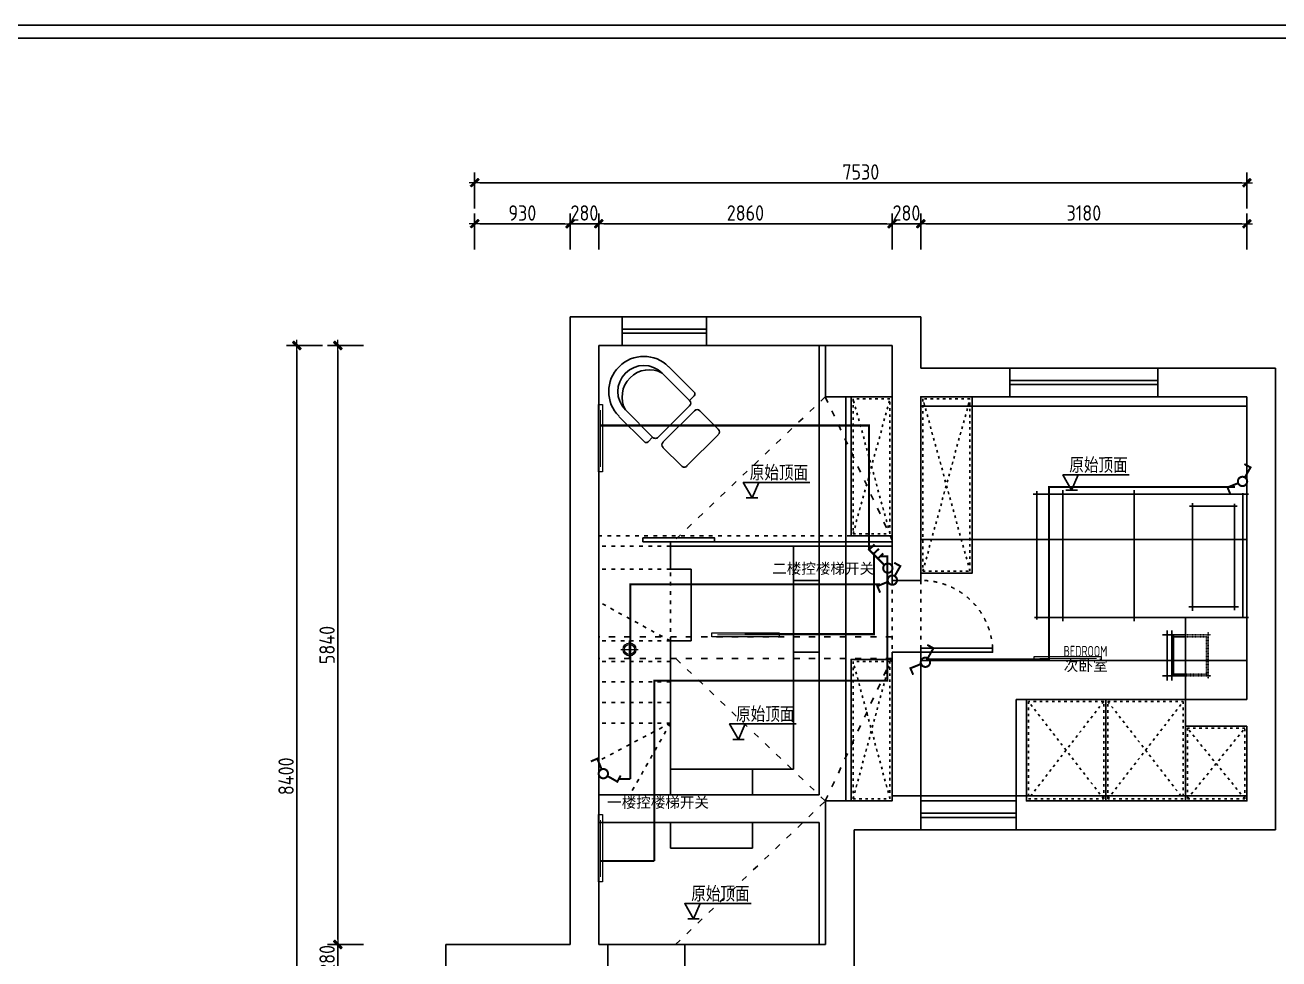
# Model space of a CAD drawing. Header units: millimetres. Extents: x -58733 to 427521, y -235734 to 553534.
# Drawn here: x 299084 to 311309, y -215198 to -206094 of the extents above; entities that cross this region are included whole.
import ezdxf

# ---------------------------------------------------------------- set-up
doc = ezdxf.new("R2010")
doc.units = ezdxf.units.MM
doc.linetypes.add('ACAD_ISO02W100', pattern=[15, 12, -3])
doc.linetypes.add('ACAD_ISO03W100', pattern=[30, 12, -18])
for name, color, linetype in [('00-墙体', 7, 'Continuous'), ('02-活动家具', 1, 'Continuous'), ('ZL文字', 2, 'Continuous'), ('图框', 251, 'Continuous')]:
    doc.layers.add(name, color=color, linetype=linetype)
for name, color, linetype, lineweight in [('P★10 文字说明', 32, 'Continuous', 0), ('墙体', 7, 'Continuous', 30), ('家具外线', 1, 'Continuous', 20), ('顶-灯具', 1, 'Continuous', 5)]:
    doc.layers.add(name, color=color, linetype=linetype, lineweight=lineweight)
doc.styles.add('-仿宋_GB2312', font='simsun.ttc', dxfattribs={"width": 0.8})
doc.styles.add('CCD_DIM', font='ARCHS.SHX')
doc.styles.get("Standard").update_dxf_attribs({"font": 'simsun.ttc'})
doc.styles.add('编号', font='ARCHSTYL.SHX', dxfattribs={"width": 0.8})
doc.dimstyles.new('海龍1：50', dxfattribs={"dimscale": 50, "dimtxt": 3, "dimasz": 1, "dimexe": 2, "dimexo": 2, "dimgap": 0.6, "dimtad": 1, "dimdec": 0, "dimrnd": 5, "dimdsep": 46, "dimtxsty": 'CCD_DIM', "dimblk": 'WS-cj', "dimcen": 1, "dimclrd": 242, "dimclre": 242, "dimclrt": 2, "dimadec": 0, "dimazin": 2, "dimtfac": 1, "dimtdec": 0, "dimtix": 1, "dimtmove": 2, "dimatfit": 3, "dimldrblk": 'CCD_Leader_Arrow', "dimfxl": 5, "dimfxlon": 1, "dimtolj": 1, "dimarcsym": 0})

# ---------------------------------------------------------------- blocks, each defined once
blk = doc.blocks.new('图框1比60')
at = {"layer": '图框', "color": 121}
blk.add_line((186038, 61389), (161670, 61389), dxfattribs=at)
at = {"layer": '图框', "color": 8}
blk.add_line((161809, 61249), (185898, 61249), dxfattribs=at)
blk = doc.blocks.new('zw$DBEA')
for p, q in [((2102, 1237), (0, 1237)), ((36, 1266), (36, 20)), ((36, 1253), (36, 16)), ((2045, 30), (2045, 1248)), ((2086, 1253), (2086, 16)), ((16, 37), (2102, 37))]:
    blk.add_line(p, q)
at = {"color": 251}
for p, q in [((292, 1277), (292, 0)), ((987, 1277), (987, 0)), ((1526, 1121), (1990, 1121)), ((1556, 100), (1556, 1149)), ((1966, 1144), (1966, 106)), ((2003, 139), (1520, 139))]:
    blk.add_line(p, q, dxfattribs=at)
blk = doc.blocks.new('A$C2EBB641D')
for p, q in [((533, 667), (200, 667)), ((267, 733), (267, 0)), ((333, 733), (333, 0)), ((200, 67), (533, 67))]:
    blk.add_line(p, q)
at = {"color": 251}
for p, q in [((533, 640), (347, 640)), ((360, 653), (360, 80)), ((347, 93), (533, 93))]:
    blk.add_line(p, q, dxfattribs=at)
at = {"color": 250, "linetype": 'ACAD_ISO03W100', "ltscale": 0.1}
for p, q in [((907, 667), (533, 667)), ((853, 640), (533, 640)), ((840, 80), (840, 653)), ((867, 27), (867, 707)), ((533, 93), (853, 93)), ((533, 67), (907, 67))]:
    blk.add_line(p, q, dxfattribs=at)
blk = doc.blocks.new('zw$DCE2')
for p, q in [((316, 1068), (11, 763)), ((550, 889), (370, 1068)), ((550, 835), (244, 530)), ((597, 788), (291, 483)), ((651, 788), (695, 833)), ((979, 585), (731, 833)), ((11, 709), (191, 530)), ((291, 429), (246, 384)), ((246, 349), (495, 100)), ((246, 349), (375, 220))]:
    blk.add_line(p, q)
at = {"color": 251}
for p, q in [((916, 522), (651, 788)), ((291, 429), (557, 163)), ((291, 429), (382, 338))]:
    blk.add_line(p, q, dxfattribs=at)
for centre, radius, start, end in [((343, 1041), 38.1, 45, 135), ((523, 862), 38.1, 315, 45), ((38, 736), 38.1, 135, 225), ((624, 761), 38.1, 45, 135), ((713, 815), 25, 45, 135), ((217, 557), 38.1, 225, 315), ((737, 342), 342, 225, 45), ((264, 366), 25, 135, 225), ((318, 456), 38.1, 135, 225)]:
    blk.add_arc(centre, radius, start, end)
for centre, radius, start, end in [((737, 342), 254, 225, 45), ((684, 395), 265, 241.2602, 28.7398)]:
    blk.add_arc(centre, radius, start, end, dxfattribs=at)
blk = doc.blocks.new('WS-cj')
blk.add_hatch(color=1).paths.add_polyline_path([(0.59, 0.82), (-0.82, -0.59), (-0.59, -0.82), (0.82, 0.59)])
at = {"color": 1, "linetype": 'ByBlock', "lineweight": 0}
for p, q in [((-1.1, 0), (0, 0)), ((0, 0), (1.1, 0))]:
    blk.add_line(p, q, dxfattribs=at)
at = {"color": 1}
blk.add_lwpolyline([(0.59, 0.82), (-0.82, -0.59), (-0.59, -0.82), (0.82, 0.59)], close=True, dxfattribs=at)
blk = doc.blocks.new('*D1204')
at = {"color": 242, "lineweight": -2}
for p, q in [((165430, -208281), (165430, -207931)), ((166360, -208281), (166360, -207931)), ((165480, -208031), (166310, -208031))]:
    blk.add_line(p, q, dxfattribs=at)
at = {"layer": 'Defpoints', "color": 0}
for p in [(166360, -208031), (165430, -208431), (166360, -208431)]:
    blk.add_point(p, dxfattribs=at)
at = {"color": 242, "linetype": 'ByBlock', "lineweight": -2, "xscale": 50, "yscale": 50, "zscale": 50, "rotation": 180}
blk.add_blockref('WS-cj', (165430, -208031), dxfattribs=at)
at = {"color": 242, "linetype": 'ByBlock', "lineweight": -2, "xscale": 50, "yscale": 50, "zscale": 50}
blk.add_blockref('WS-cj', (166360, -208031), dxfattribs=at)
at = {"color": 2, "insert": (165895, -207926), "char_height": 150, "attachment_point": 5, "style": 'CCD_DIM'}
blk.add_mtext('\\A1;930', dxfattribs=at)
blk = doc.blocks.new('CCD_Leader_Arrow')
at = {"color": 1, "linetype": 'ByBlock'}
blk.add_line((0, 0), (-1, 0), dxfattribs=at)
for points in [[(-0.86, 0.67), (-0.6, 0.85), (-0.24, 0), (0, 0)], [(-0.86, -0.67), (-0.6, -0.85), (-0.24, 0), (0, 0)]]:
    blk.add_solid(points, dxfattribs=at)
blk = doc.blocks.new('*D1205')
at = {"color": 242, "lineweight": -2}
for p, q in [((166360, -208281), (166360, -207931)), ((166640, -208281), (166640, -207931)), ((166310, -208031), (166260, -208031)), ((166360, -208031), (166640, -208031)), ((166690, -208031), (166740, -208031))]:
    blk.add_line(p, q, dxfattribs=at)
at = {"layer": 'Defpoints', "color": 0}
for p in [(166640, -208031), (166360, -208431), (166640, -208431)]:
    blk.add_point(p, dxfattribs=at)
at = {"color": 242, "linetype": 'ByBlock', "lineweight": -2, "xscale": 50, "yscale": 50, "zscale": 50}
blk.add_blockref('WS-cj', (166360, -208031), dxfattribs=at)
at = {"color": 242, "linetype": 'ByBlock', "lineweight": -2, "xscale": 50, "yscale": 50, "zscale": 50, "rotation": 180}
blk.add_blockref('WS-cj', (166640, -208031), dxfattribs=at)
at = {"color": 2, "insert": (166500, -207926), "char_height": 150, "attachment_point": 5, "style": 'CCD_DIM'}
blk.add_mtext('\\A1;280', dxfattribs=at)
blk = doc.blocks.new('*D1206')
at = {"color": 242, "lineweight": -2}
for p, q in [((166640, -208281), (166640, -207931)), ((169500, -208281), (169500, -207931)), ((166690, -208031), (169450, -208031))]:
    blk.add_line(p, q, dxfattribs=at)
at = {"layer": 'Defpoints', "color": 0}
for p in [(169500, -208031), (166640, -208431), (169500, -208431)]:
    blk.add_point(p, dxfattribs=at)
at = {"color": 242, "linetype": 'ByBlock', "lineweight": -2, "xscale": 50, "yscale": 50, "zscale": 50, "rotation": 180}
blk.add_blockref('WS-cj', (166640, -208031), dxfattribs=at)
at = {"color": 242, "linetype": 'ByBlock', "lineweight": -2, "xscale": 50, "yscale": 50, "zscale": 50}
blk.add_blockref('WS-cj', (169500, -208031), dxfattribs=at)
at = {"color": 2, "insert": (168070, -207926), "char_height": 150, "attachment_point": 5, "style": 'CCD_DIM'}
blk.add_mtext('\\A1;2860', dxfattribs=at)
blk = doc.blocks.new('*D1207')
at = {"color": 242, "lineweight": -2}
for p, q in [((169500, -208281), (169500, -207931)), ((169780, -208281), (169780, -207931)), ((169450, -208031), (169400, -208031)), ((169500, -208031), (169780, -208031)), ((169830, -208031), (169880, -208031))]:
    blk.add_line(p, q, dxfattribs=at)
at = {"layer": 'Defpoints', "color": 0}
for p in [(169780, -208031), (169500, -208431), (169780, -208431)]:
    blk.add_point(p, dxfattribs=at)
at = {"color": 242, "linetype": 'ByBlock', "lineweight": -2, "xscale": 50, "yscale": 50, "zscale": 50}
blk.add_blockref('WS-cj', (169500, -208031), dxfattribs=at)
at = {"color": 242, "linetype": 'ByBlock', "lineweight": -2, "xscale": 50, "yscale": 50, "zscale": 50, "rotation": 180}
blk.add_blockref('WS-cj', (169780, -208031), dxfattribs=at)
at = {"color": 2, "insert": (169640, -207926), "char_height": 150, "attachment_point": 5, "style": 'CCD_DIM'}
blk.add_mtext('\\A1;280', dxfattribs=at)
blk = doc.blocks.new('*D1208')
at = {"color": 242, "lineweight": -2}
for p, q in [((169780, -208281), (169780, -207931)), ((172960, -208281), (172960, -207931)), ((169830, -208031), (172910, -208031))]:
    blk.add_line(p, q, dxfattribs=at)
at = {"layer": 'Defpoints', "color": 0}
for p in [(172960, -208031), (169780, -208431), (172960, -208431)]:
    blk.add_point(p, dxfattribs=at)
at = {"color": 242, "linetype": 'ByBlock', "lineweight": -2, "xscale": 50, "yscale": 50, "zscale": 50, "rotation": 180}
blk.add_blockref('WS-cj', (169780, -208031), dxfattribs=at)
at = {"color": 242, "linetype": 'ByBlock', "lineweight": -2, "xscale": 50, "yscale": 50, "zscale": 50}
blk.add_blockref('WS-cj', (172960, -208031), dxfattribs=at)
at = {"color": 2, "insert": (171370, -207926), "char_height": 150, "attachment_point": 5, "style": 'CCD_DIM'}
blk.add_mtext('\\A1;3180', dxfattribs=at)
blk = doc.blocks.new('*D1209')
at = {"color": 242, "lineweight": -2}
for p, q in [((165430, -207881), (165430, -207531)), ((172960, -207881), (172960, -207531)), ((165480, -207631), (172910, -207631))]:
    blk.add_line(p, q, dxfattribs=at)
at = {"layer": 'Defpoints', "color": 0}
for p in [(172960, -207631), (165430, -208431), (172960, -208431)]:
    blk.add_point(p, dxfattribs=at)
at = {"color": 242, "linetype": 'ByBlock', "lineweight": -2, "xscale": 50, "yscale": 50, "zscale": 50, "rotation": 180}
blk.add_blockref('WS-cj', (165430, -207631), dxfattribs=at)
at = {"color": 242, "linetype": 'ByBlock', "lineweight": -2, "xscale": 50, "yscale": 50, "zscale": 50}
blk.add_blockref('WS-cj', (172960, -207631), dxfattribs=at)
at = {"color": 2, "insert": (169195, -207526), "char_height": 150, "attachment_point": 5, "style": 'CCD_DIM'}
blk.add_mtext('\\A1;7530', dxfattribs=at)
blk = doc.blocks.new('*D1216')
at = {"color": 242, "lineweight": -2}
for p, q in [((164346, -209218), (163996, -209218)), ((164096, -209268), (164096, -215008)), ((164346, -215058), (163996, -215058))]:
    blk.add_line(p, q, dxfattribs=at)
at = {"layer": 'Defpoints', "color": 0}
for p in [(164496, -209218), (164096, -215058), (164496, -215058)]:
    blk.add_point(p, dxfattribs=at)
at = {"color": 242, "linetype": 'ByBlock', "lineweight": -2, "xscale": 50, "yscale": 50, "zscale": 50}
for p, rotation in [((164096, -209218), 90), ((164096, -215058), 270)]:
    blk.add_blockref('WS-cj', p, dxfattribs=dict(at, rotation=rotation))
at = {"color": 2, "insert": (163991, -212138), "char_height": 150, "attachment_point": 5, "rotation": 90, "style": 'CCD_DIM'}
blk.add_mtext('\\A1;5840', dxfattribs=at)
blk = doc.blocks.new('*D1217')
at = {"color": 242, "lineweight": -2}
for p, q in [((164096, -215008), (164096, -214958)), ((164346, -215058), (163996, -215058)), ((164096, -215058), (164096, -215338)), ((164346, -215338), (163996, -215338)), ((164096, -215388), (164096, -215438))]:
    blk.add_line(p, q, dxfattribs=at)
at = {"layer": 'Defpoints', "color": 0}
for p in [(164496, -215058), (164096, -215338), (164496, -215338)]:
    blk.add_point(p, dxfattribs=at)
at = {"color": 242, "linetype": 'ByBlock', "lineweight": -2, "xscale": 50, "yscale": 50, "zscale": 50}
for p, rotation in [((164096, -215058), 270), ((164096, -215338), 90)]:
    blk.add_blockref('WS-cj', p, dxfattribs=dict(at, rotation=rotation))
at = {"color": 2, "insert": (163991, -215198), "char_height": 150, "attachment_point": 5, "rotation": 90, "style": 'CCD_DIM'}
blk.add_mtext('\\A1;280', dxfattribs=at)
blk = doc.blocks.new('*D1219')
at = {"color": 242, "lineweight": -2}
for p, q in [((163946, -209218), (163596, -209218)), ((163696, -209268), (163696, -217568)), ((163946, -217618), (163596, -217618))]:
    blk.add_line(p, q, dxfattribs=at)
at = {"layer": 'Defpoints', "color": 0}
for p in [(164496, -209218), (163696, -217618), (164496, -217618)]:
    blk.add_point(p, dxfattribs=at)
at = {"color": 242, "linetype": 'ByBlock', "lineweight": -2, "xscale": 50, "yscale": 50, "zscale": 50}
for p, rotation in [((163696, -209218), 90), ((163696, -217618), 270)]:
    blk.add_blockref('WS-cj', p, dxfattribs=dict(at, rotation=rotation))
at = {"color": 2, "insert": (163591, -213418), "char_height": 150, "attachment_point": 5, "rotation": 90, "style": 'CCD_DIM'}
blk.add_mtext('\\A1;8400', dxfattribs=at)
blk = doc.blocks.new('G$CBA1DC7EE')
at = {"layer": 'ZL文字', "color": 4}
blk.add_line((21.9, 0), (104.2, 0), dxfattribs=at)
blk.add_lwpolyline([(477.4, 110.6), (0, 110.6), (63.1, 0), (111.2, 110.6)], dxfattribs=at)
blk = doc.blocks.new('G$C86D6395D')
at = {"layer": '顶-灯具', "color": 1}
for p, q in [((85, 0), (85, 175)), ((0, 87), (169, 87))]:
    blk.add_line(p, q, dxfattribs=at)
blk.add_ellipse((85, 87), major_axis=(-0.2, 62.8), ratio=1, start_param=4.709425, end_param=10.99261, dxfattribs=at)
at = {"layer": '顶-灯具', "color": 251}
blk.add_ellipse((85, 87), major_axis=(-0.1, 48.9), ratio=1, start_param=4.711289314510791, end_param=10.99447462169037, dxfattribs=at)
blk = doc.blocks.new('开关-3')
at = {"color": 2, "const_width": 20}
for points in [[(-115, -10), (37, 140), (88, 84)], [(-46, 48), (0, 0)], [(0, 91), (46, 42)]]:
    blk.add_lwpolyline(points, dxfattribs=at)
blk.add_lwpolyline([(-154, 1, -1), (-137, -89, -1)], format="xyb", close=True, dxfattribs=at)
blk = doc.blocks.new('rfgdf')
at = {"color": 2, "const_width": 20}
for points in [[(256742, -10810), (256772, -10701), (256705, -10684)], [(256747, -10896), (256791, -11000), (256854, -10972)]]:
    blk.add_lwpolyline(points, dxfattribs=at)
for points in [[(256773, -10840, 1), (256686, -10868, 1)], [(256704, -10892, 1), (256755, -10816, 1)]]:
    blk.add_lwpolyline(points, format="xyb", close=True, dxfattribs=at)
blk = doc.blocks.new('家具哈哈')
for p, q in [((166359.6, -215058.4), (166359.6, -208938.4)), ((166869.6, -208938.4), (166359.6, -208938.4)), ((166869.6, -209218.4), (166869.6, -208938.4)), ((167689.6, -209218.4), (167689.6, -208938.4)), ((167689.6, -208938.4), (169779.6, -208938.4)), ((169779.6, -209438.4), (169779.6, -208938.4)), ((166639.6, -215058.4), (166639.6, -209218.4)), ((166639.6, -209218.4), (166869.6, -209218.4)), ((167689.6, -209218.4), (169499.6, -209218.4)), ((168849.6, -209218.4), (168849.6, -209718.4)), ((169499.6, -209218.4), (169499.6, -211508.4)), ((169779.6, -209438.4), (170649.6, -209438.4)), ((170649.6, -209718.4), (170649.6, -209438.4)), ((172089.6, -209718.4), (172089.6, -209438.4)), ((172089.6, -209438.4), (173239.6, -209438.4)), ((173239.6, -213938.4), (173239.6, -209438.4)), ((168849.6, -209718.4), (169499.6, -209718.4)), ((169779.6, -211508.4), (169779.6, -209718.4)), ((169779.6, -209718.4), (170649.6, -209718.4)), ((172089.6, -209718.4), (172959.6, -209718.4)), ((172959.6, -212668.4), (172959.6, -209718.4)), ((169499.6, -211508.4), (169779.6, -211508.4)), ((169499.6, -212208.4), (169779.6, -212208.4)), ((169499.6, -212208.4), (169499.6, -213658.4)), ((169779.6, -212208.4), (169779.6, -213938.4)), ((170709.6, -212668.4), (170709.6, -213938.4)), ((170809.6, -212668.4), (170709.6, -212668.4)), ((170809.6, -212668.4), (170809.6, -213658.4)), ((172359.6, -212668.4), (172959.6, -212668.4)), ((172359.6, -212928.4), (172359.6, -212668.4)), ((172359.6, -212928.4), (172959.6, -212928.4)), ((172959.6, -212928.4), (172959.6, -213658.4)), ((169499.6, -213658.4), (168849.6, -213658.4)), ((168849.6, -213658.4), (168849.6, -215058.4)), ((170809.6, -213658.4), (172959.6, -213658.4)), ((169129.6, -213938.4), (169129.6, -217898.4)), ((169129.6, -213938.4), (169779.6, -213938.4)), ((170709.6, -213938.4), (173239.6, -213938.4)), ((165149.6, -217898.4), (165149.6, -215058.4)), ((166359.6, -215058.4), (165149.6, -215058.4)), ((166729.6, -215058.4), (166639.6, -215058.4)), ((166729.6, -215058.4), (166729.6, -215368.4)), ((168849.6, -215058.4), (167479.6, -215058.4)), ((167479.6, -215058.4), (167479.6, -215338.4))]:
    blk.add_line(p, q)
at = {"color": 12}
for p, q in [((166869.6, -208938.4), (167689.6, -208938.4)), ((166869.6, -209218.4), (167689.6, -209218.4)), ((170649.6, -209438.4), (172089.6, -209438.4)), ((170649.6, -209718.4), (172089.6, -209718.4)), ((169779.6, -213658.4), (170709.6, -213658.4)), ((169779.6, -213938.4), (170709.6, -213938.4))]:
    blk.add_line(p, q, dxfattribs=at)
at = {"layer": '00-墙体', "color": 42}
for p, q in [((166869.6, -209058.4), (167689.6, -209058.4)), ((166869.6, -209098.4), (167689.6, -209098.4)), ((170649.6, -209558.4), (172089.6, -209558.4)), ((170649.6, -209598.4), (172089.6, -209598.4)), ((169779.6, -213778.4), (170709.6, -213778.4)), ((169779.6, -213818.4), (170709.6, -213818.4))]:
    blk.add_line(p, q, dxfattribs=at)
at = {"layer": '02-活动家具', "color": 8, "ltscale": 3}
for p, q in [((168789.6, -209218.4), (168789.6, -213598.4)), ((169049.6, -209718.4), (169049.6, -213658.4)), ((168539.6, -211173.4), (168539.6, -213348.4)), ((168789.6, -211508.4), (168539.6, -211508.4)), ((168789.6, -212208.4), (168539.6, -212208.4)), ((168539.6, -213348.4), (167339.6, -213348.4)), ((168139.6, -213348.4), (168139.6, -213598.4)), ((168789.6, -213598.4), (166639.6, -213598.4)), ((168789.6, -213868.4), (166639.6, -213868.4)), ((167339.6, -213868.4), (167339.6, -214118.4)), ((168139.6, -213868.4), (168139.6, -214118.4)), ((168789.6, -213868.4), (168789.6, -215058.4)), ((168139.6, -214118.4), (167339.6, -214118.4))]:
    blk.add_line(p, q, dxfattribs=at)
at = {"layer": '02-活动家具', "color": 251, "linetype": 'ACAD_ISO03W100', "ltscale": 2}
for p, q in [((169119.6, -211053.4), (169479.6, -209738.4)), ((169479.6, -211053.4), (169119.6, -209738.4)), ((169799.6, -211418.4), (170259.6, -209738.4)), ((170259.6, -211418.4), (169799.6, -209738.4)), ((169119.6, -213638.4), (169479.6, -212298.4)), ((169479.6, -213638.4), (169119.6, -212298.4)), ((171563.2, -213638.4), (170829.6, -212688.4)), ((171563.2, -212688.4), (170829.6, -213638.4)), ((171603.2, -213638.4), (172339.6, -212688.4)), ((171603.2, -212688.4), (172339.6, -213638.4)), ((172379.6, -213638.4), (172939.6, -212948.4)), ((172939.6, -213638.4), (172379.6, -212948.4))]:
    blk.add_line(p, q, dxfattribs=at)
at = {"layer": '02-活动家具', "color": 8, "linetype": 'ACAD_ISO03W100', "ltscale": 3}
for p, q in [((169099.6, -211073.4), (166639.6, -211073.4)), ((169499.6, -211173.4), (166639.6, -211173.4)), ((167339.6, -211398.4), (166639.6, -211398.4)), ((167339.6, -212098.4), (167339.6, -211398.4)), ((169499.6, -211508.4), (169499.6, -212208.4)), ((169779.6, -211508.4), (169779.6, -212208.4)), ((167339.6, -212098.4), (166639.6, -211717.1)), ((167339.6, -212098.4), (166639.6, -212098.4)), ((167339.6, -212298.4), (166639.6, -212298.4)), ((167339.6, -212498.4), (166639.6, -212498.4)), ((167339.6, -212698.4), (166639.6, -212698.4)), ((167339.6, -212898.4), (166639.6, -212898.4)), ((167339.6, -212898.4), (166639.6, -213267.3)), ((167339.6, -212898.4), (166943.5, -213598.4))]:
    blk.add_line(p, q, dxfattribs=at)
at = {"layer": '02-活动家具'}
for p, q in [((167339.6, -211398.4), (167339.6, -211173.4)), ((167339.6, -211398.4), (167539.6, -211398.4)), ((167539.6, -211398.4), (167539.6, -212098.4)), ((172359.6, -212668.4), (172359.6, -211868.4)), ((167339.6, -213598.4), (167339.6, -212098.4)), ((167539.6, -212098.4), (167339.6, -212098.4)), ((166639.6, -213598.4), (167339.6, -213598.4))]:
    blk.add_line(p, q, dxfattribs=at)
for points in [[(169499.6, -209718.4), (169099.6, -209718.4), (169099.6, -211073.4), (169499.6, -211073.4)], [(170279.6, -209718.4), (169779.6, -209718.4), (169779.6, -211438.4), (170279.6, -211438.4)], [(167069.9, -211133.4), (167769.9, -211133.4), (167769.9, -211093.4), (167069.9, -211093.4)], [(167339.6, -211173.4), (168789.6, -211173.4), (168789.6, -211133.4), (167339.6, -211133.4)], [(168789.6, -211173.4), (169499.6, -211173.4), (169499.6, -211133.4), (168789.6, -211133.4)], [(169779.6, -212208.4), (170479.6, -212208.4), (170479.6, -212168.4), (169779.6, -212168.4)], [(169499.6, -212278.4), (169099.6, -212278.4), (169099.6, -213658.4), (169499.6, -213658.4)], [(170809.6, -212668.4), (170809.6, -213658.4), (171583.2, -213658.4), (171583.2, -212668.4)], [(172359.6, -212668.4), (172359.6, -213658.4), (171583.2, -213658.4), (171583.2, -212668.4)], [(172959.6, -212928.4), (172359.6, -212928.4), (172359.6, -213658.4), (172959.6, -213658.4)]]:
    blk.add_lwpolyline(points, close=True, dxfattribs=at)
at = {"layer": '02-活动家具', "color": 251, "linetype": 'ACAD_ISO03W100', "ltscale": 2}
for points in [[(169479.6, -209738.4), (169119.6, -209738.4), (169119.6, -211053.4), (169479.6, -211053.4)], [(170259.6, -209738.4), (169799.6, -209738.4), (169799.6, -211418.4), (170259.6, -211418.4)], [(169479.6, -212298.4), (169119.6, -212298.4), (169119.6, -213638.4), (169479.6, -213638.4)], [(170829.6, -212688.4), (170829.6, -213638.4), (171563.2, -213638.4), (171563.2, -212688.4)], [(172339.6, -212688.4), (172339.6, -213638.4), (171603.2, -213638.4), (171603.2, -212688.4)], [(172939.6, -212948.4), (172379.6, -212948.4), (172379.6, -213638.4), (172939.6, -213638.4)]]:
    blk.add_lwpolyline(points, close=True, dxfattribs=at)
at = {"layer": '02-活动家具', "color": 8, "linetype": 'ACAD_ISO03W100', "ltscale": 3}
blk.add_arc((169784, -212204.9), 696.6, 3.00691, 90.36246, dxfattribs=at)
at = {"layer": '02-活动家具', "rotation": 180}
blk.add_blockref('zw$DCE2', (167816.3, -209324.3), dxfattribs=at)
at = {"layer": '02-活动家具'}
blk.add_blockref('zw$DBEA', (170874, -211905.7), dxfattribs=at)
at = {"layer": '02-活动家具', "xscale": -0.6666666666669698, "yscale": 0.6666666666669698, "zscale": 0.6666666666669698, "rotation": 179.9999999999995}
blk.add_blockref('A$C2EBB641D', (172004, -211994.9), dxfattribs=at)
at = {"layer": 'P★10 文字说明', "insert": (171172.4, -212146.3), "char_height": 105, "attachment_point": 1, "line_spacing_factor": 0.8, "style": '编号'}
blk.add_mtext('BEDROOM\\P{\\W1;\\f宋体|b0|i0|c134|p2;次卧室}', dxfattribs=at)
for base, p1, p2, picture, middle in [((172959.6, -207630.5), (165429.6, -208430.5), (172959.6, -208430.5), '*D1209', (169194.6, -207525.5)), ((166359.6, -208030.5), (165429.6, -208430.5), (166359.6, -208430.5), '*D1204', (165894.6, -207925.5)), ((166639.6, -208030.5), (166359.6, -208430.5), (166639.6, -208430.5), '*D1205', (166499.6, -207925.5)), ((169499.6, -208030.5), (166639.6, -208430.5), (169499.6, -208430.5), '*D1206', (168069.6, -207925.5)), ((169779.6, -208030.5), (169499.6, -208430.5), (169779.6, -208430.5), '*D1207', (169639.6, -207925.5)), ((172959.6, -208030.5), (169779.6, -208430.5), (172959.6, -208430.5), '*D1208', (171369.6, -207925.5))]:
    dim = blk.add_linear_dim(base=base, p1=p1, p2=p2, dimstyle='海龍1：50')
    dim.commit()
    dim.dimension.update_dxf_attribs({"geometry": picture, "text_midpoint": middle})
for base, p1, p2, picture, middle in [((163695.7, -217618.4), (164495.7, -209218.4), (164495.7, -217618.4), '*D1219', (163590.7, -213418.4)), ((164095.7, -215058.4), (164495.7, -209218.4), (164495.7, -215058.4), '*D1216', (163990.7, -212138.4)), ((164095.7, -215338.4), (164495.7, -215058.4), (164495.7, -215338.4), '*D1217', (163990.7, -215198.4))]:
    dim = blk.add_linear_dim(base=base, p1=p1, p2=p2, angle=90, dimstyle='海龍1：50')
    dim.commit()
    dim.dimension.update_dxf_attribs({"geometry": picture, "text_midpoint": middle})
blk = doc.blocks.new('家具布置图2')
at = {"color": 251}
for p, q in [((238798, -209808), (241978, -209808)), ((238798, -211108), (241978, -211108)), ((238798, -212288), (241978, -212288)), ((238518, -213608), (241978, -213608))]:
    blk.add_line(p, q, dxfattribs=at)
at = {"color": 1}
blk.add_line((235748, -215058), (236498, -215058), dxfattribs=at)
at = {"layer": '00-墙体', "color": 8, "linetype": 'ACAD_ISO03W100', "ltscale": 5}
for p, q in [((237868, -209718), (236408, -211108)), ((237868, -209718), (238518, -211108)), ((238518, -212058), (235658, -212058)), ((238518, -212268), (235658, -212268)), ((237868, -213658), (236408, -212268)), ((237868, -213658), (238518, -212268)), ((236408, -215058), (237868, -213658))]:
    blk.add_line(p, q, dxfattribs=at)
at = {"layer": '顶-灯具', "color": 1}
for points in [[(235697, -209793), (235697, -210448), (235658, -210448), (235658, -209793)], [(236763, -212019), (237417, -212019), (237417, -212058), (236763, -212058)], [(239904, -212249), (240558, -212249), (240558, -212288), (239904, -212288)], [(235697, -213791), (235697, -214446), (235658, -214446), (235658, -213791)]]:
    blk.add_lwpolyline(points, close=True, dxfattribs=at)
at = {"layer": '顶-灯具', "color": 2, "linetype": 'ACAD_ISO03W100', "ltscale": 3, "const_width": 9.11}
for points in [[(235677, -210402), (235677, -209847)], [(237372, -212039), (236816, -212039)], [(240513, -212269), (239957, -212269)], [(235677, -214400), (235677, -213845)]]:
    blk.add_lwpolyline(points, dxfattribs=at)
at = {"color": 140}
for name, p in [('家具哈哈', (69019, 0)), ('G$C86D6395D', (235874, -212268))]:
    blk.add_blockref(name, p, dxfattribs=at)
at = {"xscale": 1.35701790374847, "yscale": 1.35701790374847, "zscale": 1.35701790374847}
for p in [(240184, -210629), (237068, -210704), (236935, -213058), (236498, -214809)]:
    blk.add_blockref('G$CBA1DC7EE', p, dxfattribs=at)
at = {"layer": 'ZL文字', "color": 4, "style": '-仿宋_GB2312', "width": 0.8}
for p in [(237131, -210520), (240247, -210446), (236998, -212874), (236561, -214625)]:
    blk.add_text('原始顶面', height=130.3, dxfattribs=at).set_placement(p)

msp = doc.modelspace()

# ---------------------------------------------------------------- linework, layer by layer
at = {"color": 3, "linetype": 'ACAD_ISO02W100', "lineweight": 140, "ltscale": 10, "const_width": 20}
for points in [[(307312.2, -211209.2), (307312.2, -209997.8), (304698.9, -209997.8)], [(307868.5, -212277.8), (309068.6, -212277.8), (309068.6, -210598.2), (310881.9, -210598.2)], [(307361.4, -211245.6), (307361.4, -212032.4), (306098.6, -212032.4)], [(307422.4, -211272.5), (307490.1, -211272.5), (307490.1, -212485.3), (305220.1, -212485.3), (305220.1, -214244.8)], [(304985.7, -213445.3), (304985.7, -213445.3), (304985.7, -211546), (307418.4, -211546)], [(304985.7, -213445.3), (304875.5, -213445.3)], [(305220.1, -214244.8), (304697.7, -214244.8)]]:
    msp.add_lwpolyline(points, dxfattribs=at)

# ---------------------------------------------------------------- block references
at = {"color": 140}
msp.add_blockref('家具布置图2', (69018.6, 0), dxfattribs=at)
at = {"layer": '墙体', "color": 0, "xscale": 0.9120113186390109, "yscale": 0.9120113186390109, "zscale": 0.9120113186390109}
msp.add_blockref('图框1比60', (148877.4, -262081.4), dxfattribs=at)
at = {"layer": '家具外线', "yscale": 0.9925711025898775, "zscale": 0.9925711025697938}
for name, p, xscale, rotation in [('rfgdf', (457166.3, -419522.8), 0.9925711026288134, 127.399356042711), ('开关-3', (307451.3, -211244.5), 0.9925711025107119, 90.43505022838592), ('rfgdf', (453752.1, -420485), 0.9925711026288134, 127.399356042711), ('rfgdf', (454074.7, -421285.6), 0.9925711026288134, 127.399356042711), ('rfgdf', (95742.5, -359604.2), 0.9925711026288135, 37.39935604271101)]:
    msp.add_blockref(name, p, dxfattribs=dict(at, xscale=xscale, rotation=rotation))

# ---------------------------------------------------------------- texts
at = {"color": 1, "char_height": 103.929, "width": 2879.642, "attachment_point": 2}
for s, insert in [('{\\fSimSun|b0|i0|c134|p2;\\C256;二楼控楼梯开关}', (306865.6, -211339.9)), ('{\\fSimSun|b0|i0|c134|p2;\\C256;一楼控楼梯开关}', (305255.7, -213620.5))]:
    msp.add_mtext(s, dxfattribs=dict(at, insert=insert))

doc.saveas('drawing.dxf')
